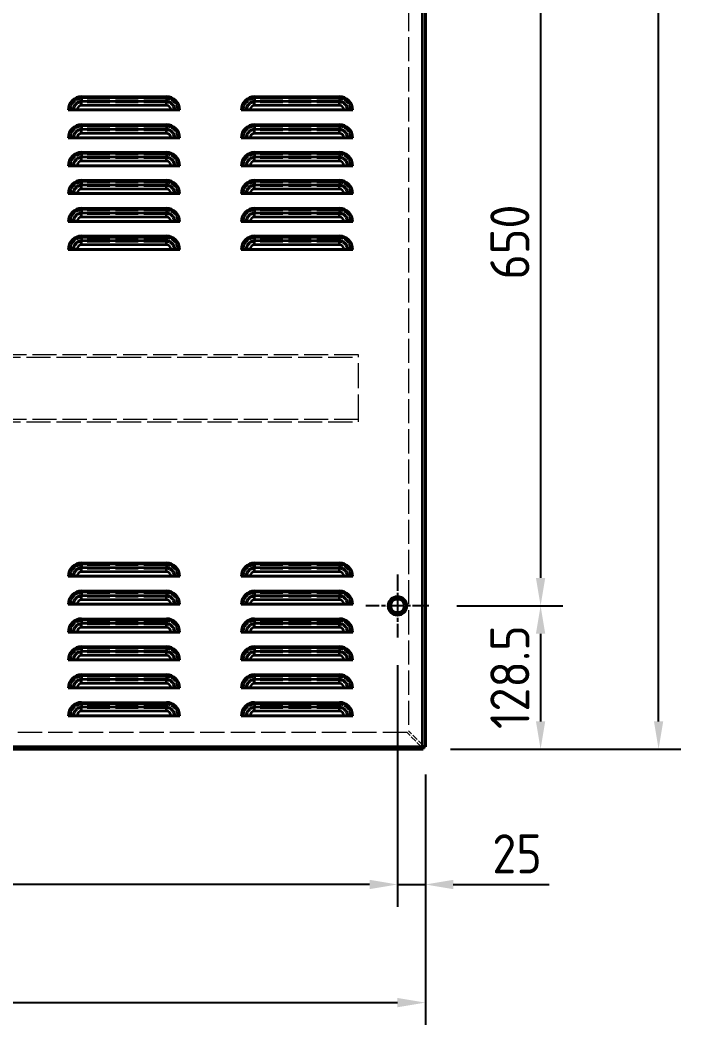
# Model space of a CAD drawing. Header units: millimetres. Extents: x 0 to 51860, y 0 to 5940.
# Drawn here: x 20589 to 21181, y 992 to 1892 of the extents above; entities that cross this region are included whole.
import ezdxf

# ---------------------------------------------------------------- set-up
doc = ezdxf.new("R2010")
doc.units = ezdxf.units.MM
doc.header["$LTSCALE"] = 10
doc.linetypes.add('CHAIN', pattern=[0.3543, 0.2362, -0.0295, 0.0591, -0.0295])
doc.linetypes.add('DASHED', pattern=[0.2067, 0.1654, -0.0413])
for name, color, linetype, lineweight in [('가려진 것(ISO)', 2, 'DASHED', 18), ('가려진 좁은 것(ISO)', 2, 'DASHED', 18), ('가시적인 것(ISO)', 3, 'Continuous', 40), ('가시적인 좁은 것(ISO)', 3, 'Continuous', 35), ('중심 표식(ISO)', 1, 'Continuous', 25), ('치수(ISO)', 2, 'Continuous', 25)]:
    doc.layers.add(name, color=color, linetype=linetype, lineweight=lineweight)
doc.styles.add('치수 텍스트_PSTEK_POSCO', font='isocp.shx')
doc.dimstyles.new('치수_PSTEK_POSCO', dxfattribs={"dimscale": 10, "dimtxt": 3.5, "dimasz": 2.5, "dimexe": 2, "dimexo": 2.5, "dimgap": 1, "dimtad": 1, "dimrnd": 1e-08, "dimdsep": 46, "dimtxsty": '치수 텍스트_PSTEK_POSCO', "dimcen": 0.09, "dimdle": 10, "dimclrd": 7, "dimclre": 7, "dimclrt": 2, "dimadec": 1, "dimazin": 2, "dimtfac": 1, "dimtmove": 0, "dimatfit": 3, "dimfxl": 0, "dimtolj": 1, "dimlwd": -1, "dimlwe": -1, "dimarcsym": 0})

# ---------------------------------------------------------------- blocks, each defined once
blk = doc.blocks.new('*D164')
at = {"layer": 'Defpoints', "color": 0}
for p in [(20949.64, 2785.83), (21161.12, 2785.83), (20949.64, 1238.83)]:
    blk.add_point(p, dxfattribs=at)
at = {"layer": '치수(ISO)', "color": 7}
for p, q in [((20974.64, 2785.83), (21181.12, 2785.83)), ((21161.12, 1263.83), (21161.12, 2760.83)), ((20974.64, 1238.83), (21181.12, 1238.83))]:
    blk.add_line(p, q, dxfattribs=at)
for points in [[(21156.95, 2760.83), (21165.29, 2760.83), (21161.12, 2785.83)], [(21156.95, 1263.83), (21165.29, 1263.83), (21161.12, 1238.83)]]:
    blk.add_solid(points, dxfattribs=at)
at = {"layer": '치수(ISO)', "color": 2, "insert": (21133.62, 1970.33), "char_height": 35, "attachment_point": 4, "rotation": 90, "style": '치수 텍스트_PSTEK_POSCO'}
blk.add_mtext('\\A1;1547', dxfattribs=at)
blk = doc.blocks.new('*D184')
at = {"layer": 'Defpoints', "color": 0}
for p in [(20955.39, 2017.33), (20955.39, 1367.33), (21055.39, 1367.33)]:
    blk.add_point(p, dxfattribs=at)
at = {"layer": '치수(ISO)', "color": 7}
for p, q in [((20980.39, 2017.33), (21075.39, 2017.33)), ((21055.39, 1992.33), (21055.39, 1392.33)), ((20980.39, 1367.33), (21075.39, 1367.33))]:
    blk.add_line(p, q, dxfattribs=at)
for points in [[(21051.22, 1992.33), (21059.55, 1992.33), (21055.39, 2017.33)], [(21051.22, 1392.33), (21059.55, 1392.33), (21055.39, 1367.33)]]:
    blk.add_solid(points, dxfattribs=at)
at = {"layer": '치수(ISO)', "color": 2, "insert": (21027.89, 1659.77), "char_height": 35, "attachment_point": 4, "rotation": 90, "style": '치수 텍스트_PSTEK_POSCO'}
blk.add_mtext('\\A1;650', dxfattribs=at)
blk = doc.blocks.new('*D185')
at = {"layer": 'Defpoints', "color": 0}
for p in [(20955.39, 1367.33), (20949.64, 1238.83), (21055.39, 1238.83)]:
    blk.add_point(p, dxfattribs=at)
at = {"layer": '치수(ISO)', "color": 7}
for p, q in [((20980.39, 1367.33), (21075.39, 1367.33)), ((21055.39, 1342.33), (21055.39, 1263.83)), ((20974.64, 1238.83), (21075.39, 1238.83))]:
    blk.add_line(p, q, dxfattribs=at)
for points in [[(21051.22, 1342.33), (21059.55, 1342.33), (21055.39, 1367.33)], [(21051.22, 1263.83), (21059.55, 1263.83), (21055.39, 1238.83)]]:
    blk.add_solid(points, dxfattribs=at)
at = {"layer": '치수(ISO)', "color": 2, "insert": (21027.88, 1256.85), "char_height": 35, "attachment_point": 4, "rotation": 90, "style": '치수 텍스트_PSTEK_POSCO'}
blk.add_mtext('\\A1;128.5', dxfattribs=at)
blk = doc.blocks.new('*D186')
at = {"layer": 'Defpoints', "color": 0}
for p in [(20127.14, 1339.08), (20927.14, 1339.08), (20127.14, 1117.62)]:
    blk.add_point(p, dxfattribs=at)
at = {"layer": '치수(ISO)', "color": 7}
for p, q in [((20127.14, 1314.08), (20127.14, 1097.62)), ((20927.14, 1314.08), (20927.14, 1097.62)), ((20902.14, 1117.62), (20152.14, 1117.62))]:
    blk.add_line(p, q, dxfattribs=at)
for points in [[(20152.14, 1121.79), (20152.14, 1113.45), (20127.14, 1117.62)], [(20902.14, 1121.79), (20902.14, 1113.45), (20927.14, 1117.62)]]:
    blk.add_solid(points, dxfattribs=at)
at = {"layer": '치수(ISO)', "color": 2, "insert": (20495.62, 1145.12), "char_height": 35, "attachment_point": 4, "style": '치수 텍스트_PSTEK_POSCO'}
blk.add_mtext('\\A1;800', dxfattribs=at)
blk = doc.blocks.new('*D187')
at = {"layer": 'Defpoints', "color": 0}
for p in [(20927.14, 1339.08), (20952.14, 1241.33), (20927.14, 1117.62)]:
    blk.add_point(p, dxfattribs=at)
at = {"layer": '치수(ISO)', "color": 7}
for p, q in [((20927.14, 1314.08), (20927.14, 1097.62)), ((20952.14, 1216.33), (20952.14, 1097.62)), ((20902.14, 1117.62), (20877.14, 1117.62)), ((20927.14, 1117.62), (20952.14, 1117.62)), ((20977.14, 1117.62), (21062.98, 1117.62))]:
    blk.add_line(p, q, dxfattribs=at)
for points in [[(20902.14, 1121.79), (20902.14, 1113.45), (20927.14, 1117.62)], [(20977.14, 1121.79), (20977.14, 1113.45), (20952.14, 1117.62)]]:
    blk.add_solid(points, dxfattribs=at)
at = {"layer": '치수(ISO)', "color": 2, "insert": (21012.14, 1145.12), "char_height": 35, "attachment_point": 4, "style": '치수 텍스트_PSTEK_POSCO'}
blk.add_mtext('\\A1;25', dxfattribs=at)
blk = doc.blocks.new('*D194')
at = {"layer": 'Defpoints', "color": 0}
for p in [(20102.14, 1241.33), (20952.14, 1241.33), (20952.14, 1011.76)]:
    blk.add_point(p, dxfattribs=at)
at = {"layer": '치수(ISO)', "color": 7}
for p, q in [((20102.14, 1216.33), (20102.14, 991.76)), ((20952.14, 1216.33), (20952.14, 991.76)), ((20127.14, 1011.76), (20927.14, 1011.76))]:
    blk.add_line(p, q, dxfattribs=at)
for points in [[(20127.14, 1015.92), (20127.14, 1007.59), (20102.14, 1011.76)], [(20927.14, 1015.92), (20927.14, 1007.59), (20952.14, 1011.76)]]:
    blk.add_solid(points, dxfattribs=at)
at = {"layer": '치수(ISO)', "color": 2, "insert": (20495.62, 1039.26), "char_height": 35, "attachment_point": 4, "style": '치수 텍스트_PSTEK_POSCO'}
blk.add_mtext('\\A1;850', dxfattribs=at)

msp = doc.modelspace()

# ---------------------------------------------------------------- linework, layer by layer
at = {"layer": '가려진 것(ISO)', "ltscale": 13.087873}
msp.add_line((20950.1371, 1241.3297), (20950.1371, 2783.3297), dxfattribs=at)
at = {"layer": '가려진 것(ISO)', "ltscale": 13.08117}
msp.add_line((20937.1371, 2769.4155), (20937.1371, 1255.2439), dxfattribs=at)
at = {"layer": '가려진 것(ISO)', "ltscale": 13.080328}
for p, q in [((20892.1371, 1592.3297), (20162.1371, 1592.3297)), ((20162.1371, 1590.3297), (20892.1371, 1590.3297)), ((20892.1371, 1534.3297), (20162.1371, 1534.3297)), ((20162.1371, 1532.3297), (20892.1371, 1532.3297))]:
    msp.add_line(p, q, dxfattribs=at)
at = {"layer": '가려진 것(ISO)', "ltscale": 0.380839}
for p, q in [((20892.1371, 1590.3297), (20892.1371, 1592.3297)), ((20892.1371, 1532.3297), (20892.1371, 1534.3297))]:
    msp.add_line(p, q, dxfattribs=at)
at = {"layer": '가려진 것(ISO)', "ltscale": 13.546203}
msp.add_line((20892.1371, 1534.3297), (20892.1371, 1590.3297), dxfattribs=at)
at = {"layer": '가려진 것(ISO)', "ltscale": 13.178061}
msp.add_line((20935.7229, 1253.8297), (20118.5513, 1253.8297), dxfattribs=at)
at = {"layer": '가려진 것(ISO)', "ltscale": 3.474706}
for p, q in [((20948.6229, 1240.9297), (20935.7229, 1253.8297)), ((20950.0371, 1242.3439), (20937.1371, 1255.2439))]:
    msp.add_line(p, q, dxfattribs=at)
at = {"layer": '가려진 것(ISO)', "ltscale": 13.187259}
msp.add_line((20104.6371, 1240.8297), (20949.6371, 1240.8297), dxfattribs=at)
at = {"layer": '가려진 것(ISO)', "ltscale": 0.684692}
for points in [[(20950.0664, 1238.8297), (20949.7101, 1238.8297), (20949.3538, 1239.3497), (20948.9975, 1240.0972), (20948.8726, 1240.3592), (20948.7477, 1240.6444), (20948.6229, 1240.9297)], [(20950.0371, 1242.3439), (20950.8513, 1241.9876), (20951.6423, 1241.6313), (20951.965, 1241.275), (20952.0782, 1241.1502), (20952.1371, 1241.0253), (20952.1371, 1240.9004)]]:
    msp.add_open_spline(points, degree=3, knots=[0, 0, 0, 0, 1.16317827, 1.16317827, 1.16317827, 1.57079633, 1.57079633, 1.57079633, 1.57079633], dxfattribs=at)
at = {"layer": '가려진 것(ISO)', "ltscale": 0.194202}
for points in [[(20949.6371, 1240.8412), (20949.299, 1240.8585), (20948.961, 1240.8929), (20948.6229, 1240.9297)], [(20950.1256, 1241.3297), (20950.1083, 1241.6678), (20950.0739, 1242.0059), (20950.0371, 1242.3439)]]:
    msp.add_open_spline(points, degree=3, dxfattribs=at)
at = {"layer": '가려진 좁은 것(ISO)', "ltscale": 13.070656}
msp.add_line((20950.0371, 1242.3439), (20950.0371, 2782.3155), dxfattribs=at)
at = {"layer": '가려진 좁은 것(ISO)', "ltscale": 12.256087}
for p, q in [((20720.1371, 1821.4297), (20644.1371, 1821.4297)), ((20875.1371, 1821.4297), (20799.1371, 1821.4297)), ((20720.1371, 1818.2297), (20644.1371, 1818.2297)), ((20875.1371, 1818.2297), (20799.1371, 1818.2297)), ((20720.1371, 1796.4297), (20644.1371, 1796.4297)), ((20720.1371, 1793.2297), (20644.1371, 1793.2297)), ((20875.1371, 1796.4297), (20799.1371, 1796.4297)), ((20875.1371, 1793.2297), (20799.1371, 1793.2297)), ((20720.1371, 1771.4297), (20644.1371, 1771.4297)), ((20720.1371, 1768.2297), (20644.1371, 1768.2297)), ((20875.1371, 1771.4297), (20799.1371, 1771.4297)), ((20875.1371, 1768.2297), (20799.1371, 1768.2297)), ((20720.1371, 1746.4297), (20644.1371, 1746.4297)), ((20720.1371, 1743.2297), (20644.1371, 1743.2297)), ((20875.1371, 1746.4297), (20799.1371, 1746.4297)), ((20875.1371, 1743.2297), (20799.1371, 1743.2297)), ((20720.1371, 1721.4297), (20644.1371, 1721.4297)), ((20875.1371, 1721.4297), (20799.1371, 1721.4297)), ((20720.1371, 1718.2297), (20644.1371, 1718.2297)), ((20875.1371, 1718.2297), (20799.1371, 1718.2297)), ((20720.1371, 1696.4297), (20644.1371, 1696.4297)), ((20720.1371, 1693.2297), (20644.1371, 1693.2297)), ((20875.1371, 1696.4297), (20799.1371, 1696.4297)), ((20875.1371, 1693.2297), (20799.1371, 1693.2297)), ((20720.1371, 1403.4297), (20644.1371, 1403.4297)), ((20720.1371, 1400.2297), (20644.1371, 1400.2297)), ((20875.1371, 1403.4297), (20799.1371, 1403.4297)), ((20875.1371, 1400.2297), (20799.1371, 1400.2297)), ((20720.1371, 1378.4297), (20644.1371, 1378.4297)), ((20875.1371, 1378.4297), (20799.1371, 1378.4297)), ((20720.1371, 1375.2297), (20644.1371, 1375.2297)), ((20875.1371, 1375.2297), (20799.1371, 1375.2297)), ((20720.1371, 1353.4297), (20644.1371, 1353.4297)), ((20875.1371, 1353.4297), (20799.1371, 1353.4297)), ((20720.1371, 1350.2297), (20644.1371, 1350.2297)), ((20875.1371, 1350.2297), (20799.1371, 1350.2297)), ((20720.1371, 1328.4297), (20644.1371, 1328.4297)), ((20720.1371, 1325.2297), (20644.1371, 1325.2297)), ((20875.1371, 1328.4297), (20799.1371, 1328.4297)), ((20875.1371, 1325.2297), (20799.1371, 1325.2297)), ((20720.1371, 1303.4297), (20644.1371, 1303.4297)), ((20720.1371, 1300.2297), (20644.1371, 1300.2297)), ((20875.1371, 1303.4297), (20799.1371, 1303.4297)), ((20875.1371, 1300.2297), (20799.1371, 1300.2297)), ((20720.1371, 1278.4297), (20644.1371, 1278.4297)), ((20720.1371, 1275.2297), (20644.1371, 1275.2297)), ((20875.1371, 1278.4297), (20799.1371, 1278.4297)), ((20875.1371, 1275.2297), (20799.1371, 1275.2297))]:
    msp.add_line(p, q, dxfattribs=at)
at = {"layer": '가려진 좁은 것(ISO)', "ltscale": 13.155603}
msp.add_line((20105.6513, 1240.9297), (20948.6229, 1240.9297), dxfattribs=at)
at = {"layer": '가려진 좁은 것(ISO)', "ltscale": 2.872115}
for centre, start, end in [((20644.1371, 1811.8297), 90, 180), ((20720.1371, 1811.8297), 0, 90), ((20799.1371, 1811.8297), 90, 180), ((20875.1371, 1811.8297), 0, 90), ((20644.1371, 1786.8297), 90, 180), ((20720.1371, 1786.8297), 0, 90), ((20799.1371, 1786.8297), 90, 180), ((20875.1371, 1786.8297), 0, 90), ((20644.1371, 1761.8297), 90, 180), ((20720.1371, 1761.8297), 0, 90), ((20799.1371, 1761.8297), 90, 180), ((20875.1371, 1761.8297), 0, 90), ((20644.1371, 1736.8297), 90, 180), ((20720.1371, 1736.8297), 0, 90), ((20799.1371, 1736.8297), 90, 180), ((20875.1371, 1736.8297), 0, 90), ((20644.1371, 1711.8297), 90, 180), ((20720.1371, 1711.8297), 0, 90), ((20799.1371, 1711.8297), 90, 180), ((20875.1371, 1711.8297), 0, 90), ((20644.1371, 1686.8297), 90, 180), ((20720.1371, 1686.8297), 0, 90), ((20799.1371, 1686.8297), 90, 180), ((20875.1371, 1686.8297), 0, 90), ((20644.1371, 1393.8297), 90, 180), ((20720.1371, 1393.8297), 0, 90), ((20799.1371, 1393.8297), 90, 180), ((20875.1371, 1393.8297), 0, 90), ((20644.1371, 1368.8297), 90, 180), ((20720.1371, 1368.8297), 0, 90), ((20799.1371, 1368.8297), 90, 180), ((20875.1371, 1368.8297), 0, 90), ((20644.1371, 1343.8297), 90, 180), ((20720.1371, 1343.8297), 0, 90), ((20799.1371, 1343.8297), 90, 180), ((20875.1371, 1343.8297), 0, 90), ((20644.1371, 1318.8297), 90, 180), ((20720.1371, 1318.8297), 0, 90), ((20799.1371, 1318.8297), 90, 180), ((20875.1371, 1318.8297), 0, 90), ((20644.1371, 1293.8297), 90, 180), ((20720.1371, 1293.8297), 0, 90), ((20799.1371, 1293.8297), 90, 180), ((20875.1371, 1293.8297), 0, 90), ((20644.1371, 1268.8297), 90, 180), ((20720.1371, 1268.8297), 0, 90), ((20799.1371, 1268.8297), 90, 180), ((20875.1371, 1268.8297), 0, 90)]:
    msp.add_arc(centre, 9.6, start, end, dxfattribs=at)
at = {"layer": '가려진 좁은 것(ISO)', "ltscale": 1.91471}
for centre, start, end in [((20644.1371, 1811.8297), 90, 180), ((20720.1371, 1811.8297), 0, 90), ((20799.1371, 1811.8297), 90, 180), ((20875.1371, 1811.8297), 0, 90), ((20644.1371, 1786.8297), 90, 180), ((20720.1371, 1786.8297), 0, 90), ((20799.1371, 1786.8297), 90, 180), ((20875.1371, 1786.8297), 0, 90), ((20644.1371, 1761.8297), 90, 180), ((20720.1371, 1761.8297), 0, 90), ((20799.1371, 1761.8297), 90, 180), ((20875.1371, 1761.8297), 0, 90), ((20644.1371, 1736.8297), 90, 180), ((20720.1371, 1736.8297), 0, 90), ((20799.1371, 1736.8297), 90, 180), ((20875.1371, 1736.8297), 0, 90), ((20644.1371, 1711.8297), 90, 180), ((20720.1371, 1711.8297), 0, 90), ((20799.1371, 1711.8297), 90, 180), ((20875.1371, 1711.8297), 0, 90), ((20644.1371, 1686.8297), 90, 180), ((20720.1371, 1686.8297), 0, 90), ((20799.1371, 1686.8297), 90, 180), ((20875.1371, 1686.8297), 0, 90), ((20644.1371, 1393.8297), 90, 180), ((20720.1371, 1393.8297), 0, 90), ((20799.1371, 1393.8297), 90, 180), ((20875.1371, 1393.8297), 0, 90), ((20644.1371, 1368.8297), 90, 180), ((20720.1371, 1368.8297), 0, 90), ((20799.1371, 1368.8297), 90, 180), ((20875.1371, 1368.8297), 0, 90), ((20644.1371, 1343.8297), 90, 180), ((20720.1371, 1343.8297), 0, 90), ((20799.1371, 1343.8297), 90, 180), ((20875.1371, 1343.8297), 0, 90), ((20644.1371, 1318.8297), 90, 180), ((20720.1371, 1318.8297), 0, 90), ((20799.1371, 1318.8297), 90, 180), ((20875.1371, 1318.8297), 0, 90), ((20644.1371, 1293.8297), 90, 180), ((20720.1371, 1293.8297), 0, 90), ((20799.1371, 1293.8297), 90, 180), ((20875.1371, 1293.8297), 0, 90), ((20644.1371, 1268.8297), 90, 180), ((20720.1371, 1268.8297), 0, 90), ((20799.1371, 1268.8297), 90, 180), ((20875.1371, 1268.8297), 0, 90)]:
    msp.add_arc(centre, 6.4, start, end, dxfattribs=at)
at = {"layer": '가시적인 것(ISO)'}
for p, q in [((20952.1371, 2783.3297), (20952.1371, 1241.3297)), ((20632.1371, 1811.8297), (20633.3371, 1811.8297)), ((20633.3371, 1811.8297), (20636.5371, 1811.8297)), ((20640.1371, 1811.8297), (20636.5371, 1811.8297)), ((20724.1371, 1811.8297), (20640.1371, 1811.8297)), ((20727.7371, 1811.8297), (20724.1371, 1811.8297)), ((20727.7371, 1811.8297), (20730.9371, 1811.8297)), ((20730.9371, 1811.8297), (20732.1371, 1811.8297)), ((20787.1371, 1811.8297), (20788.3371, 1811.8297)), ((20788.3371, 1811.8297), (20791.5371, 1811.8297)), ((20795.1371, 1811.8297), (20791.5371, 1811.8297)), ((20879.1371, 1811.8297), (20795.1371, 1811.8297)), ((20882.7371, 1811.8297), (20879.1371, 1811.8297)), ((20882.7371, 1811.8297), (20885.9371, 1811.8297)), ((20885.9371, 1811.8297), (20887.1371, 1811.8297)), ((20632.1371, 1786.8297), (20633.3371, 1786.8297)), ((20633.3371, 1786.8297), (20636.5371, 1786.8297)), ((20640.1371, 1786.8297), (20636.5371, 1786.8297)), ((20724.1371, 1786.8297), (20640.1371, 1786.8297)), ((20727.7371, 1786.8297), (20724.1371, 1786.8297)), ((20727.7371, 1786.8297), (20730.9371, 1786.8297)), ((20730.9371, 1786.8297), (20732.1371, 1786.8297)), ((20787.1371, 1786.8297), (20788.3371, 1786.8297)), ((20788.3371, 1786.8297), (20791.5371, 1786.8297)), ((20795.1371, 1786.8297), (20791.5371, 1786.8297)), ((20879.1371, 1786.8297), (20795.1371, 1786.8297)), ((20882.7371, 1786.8297), (20879.1371, 1786.8297)), ((20882.7371, 1786.8297), (20885.9371, 1786.8297)), ((20885.9371, 1786.8297), (20887.1371, 1786.8297)), ((20632.1371, 1761.8297), (20633.3371, 1761.8297)), ((20633.3371, 1761.8297), (20636.5371, 1761.8297)), ((20640.1371, 1761.8297), (20636.5371, 1761.8297)), ((20724.1371, 1761.8297), (20640.1371, 1761.8297)), ((20727.7371, 1761.8297), (20724.1371, 1761.8297)), ((20727.7371, 1761.8297), (20730.9371, 1761.8297)), ((20730.9371, 1761.8297), (20732.1371, 1761.8297)), ((20787.1371, 1761.8297), (20788.3371, 1761.8297)), ((20788.3371, 1761.8297), (20791.5371, 1761.8297)), ((20795.1371, 1761.8297), (20791.5371, 1761.8297)), ((20879.1371, 1761.8297), (20795.1371, 1761.8297)), ((20882.7371, 1761.8297), (20879.1371, 1761.8297)), ((20882.7371, 1761.8297), (20885.9371, 1761.8297)), ((20885.9371, 1761.8297), (20887.1371, 1761.8297)), ((20632.1371, 1736.8297), (20633.3371, 1736.8297)), ((20633.3371, 1736.8297), (20636.5371, 1736.8297)), ((20640.1371, 1736.8297), (20636.5371, 1736.8297)), ((20724.1371, 1736.8297), (20640.1371, 1736.8297)), ((20727.7371, 1736.8297), (20724.1371, 1736.8297)), ((20727.7371, 1736.8297), (20730.9371, 1736.8297)), ((20730.9371, 1736.8297), (20732.1371, 1736.8297)), ((20787.1371, 1736.8297), (20788.3371, 1736.8297)), ((20788.3371, 1736.8297), (20791.5371, 1736.8297)), ((20795.1371, 1736.8297), (20791.5371, 1736.8297)), ((20879.1371, 1736.8297), (20795.1371, 1736.8297)), ((20882.7371, 1736.8297), (20879.1371, 1736.8297)), ((20882.7371, 1736.8297), (20885.9371, 1736.8297)), ((20885.9371, 1736.8297), (20887.1371, 1736.8297)), ((20632.1371, 1711.8297), (20633.3371, 1711.8297)), ((20633.3371, 1711.8297), (20636.5371, 1711.8297)), ((20640.1371, 1711.8297), (20636.5371, 1711.8297)), ((20724.1371, 1711.8297), (20640.1371, 1711.8297)), ((20727.7371, 1711.8297), (20724.1371, 1711.8297)), ((20727.7371, 1711.8297), (20730.9371, 1711.8297)), ((20730.9371, 1711.8297), (20732.1371, 1711.8297)), ((20787.1371, 1711.8297), (20788.3371, 1711.8297)), ((20788.3371, 1711.8297), (20791.5371, 1711.8297)), ((20795.1371, 1711.8297), (20791.5371, 1711.8297)), ((20879.1371, 1711.8297), (20795.1371, 1711.8297)), ((20882.7371, 1711.8297), (20879.1371, 1711.8297)), ((20882.7371, 1711.8297), (20885.9371, 1711.8297)), ((20885.9371, 1711.8297), (20887.1371, 1711.8297)), ((20632.1371, 1686.8297), (20633.3371, 1686.8297)), ((20633.3371, 1686.8297), (20636.5371, 1686.8297)), ((20640.1371, 1686.8297), (20636.5371, 1686.8297)), ((20724.1371, 1686.8297), (20640.1371, 1686.8297)), ((20727.7371, 1686.8297), (20724.1371, 1686.8297)), ((20727.7371, 1686.8297), (20730.9371, 1686.8297)), ((20730.9371, 1686.8297), (20732.1371, 1686.8297)), ((20787.1371, 1686.8297), (20788.3371, 1686.8297)), ((20788.3371, 1686.8297), (20791.5371, 1686.8297)), ((20795.1371, 1686.8297), (20791.5371, 1686.8297)), ((20879.1371, 1686.8297), (20795.1371, 1686.8297)), ((20882.7371, 1686.8297), (20879.1371, 1686.8297)), ((20882.7371, 1686.8297), (20885.9371, 1686.8297)), ((20885.9371, 1686.8297), (20887.1371, 1686.8297)), ((20632.1371, 1393.8297), (20633.3371, 1393.8297)), ((20633.3371, 1393.8297), (20636.5371, 1393.8297)), ((20640.1371, 1393.8297), (20636.5371, 1393.8297)), ((20724.1371, 1393.8297), (20640.1371, 1393.8297)), ((20727.7371, 1393.8297), (20724.1371, 1393.8297)), ((20727.7371, 1393.8297), (20730.9371, 1393.8297)), ((20730.9371, 1393.8297), (20732.1371, 1393.8297)), ((20787.1371, 1393.8297), (20788.3371, 1393.8297)), ((20788.3371, 1393.8297), (20791.5371, 1393.8297)), ((20795.1371, 1393.8297), (20791.5371, 1393.8297)), ((20879.1371, 1393.8297), (20795.1371, 1393.8297)), ((20882.7371, 1393.8297), (20879.1371, 1393.8297)), ((20882.7371, 1393.8297), (20885.9371, 1393.8297)), ((20885.9371, 1393.8297), (20887.1371, 1393.8297)), ((20632.1371, 1368.8297), (20633.3371, 1368.8297)), ((20633.3371, 1368.8297), (20636.5371, 1368.8297)), ((20640.1371, 1368.8297), (20636.5371, 1368.8297)), ((20724.1371, 1368.8297), (20640.1371, 1368.8297)), ((20727.7371, 1368.8297), (20724.1371, 1368.8297)), ((20727.7371, 1368.8297), (20730.9371, 1368.8297)), ((20730.9371, 1368.8297), (20732.1371, 1368.8297)), ((20787.1371, 1368.8297), (20788.3371, 1368.8297)), ((20788.3371, 1368.8297), (20791.5371, 1368.8297)), ((20795.1371, 1368.8297), (20791.5371, 1368.8297)), ((20879.1371, 1368.8297), (20795.1371, 1368.8297)), ((20882.7371, 1368.8297), (20879.1371, 1368.8297)), ((20882.7371, 1368.8297), (20885.9371, 1368.8297)), ((20885.9371, 1368.8297), (20887.1371, 1368.8297)), ((20632.1371, 1343.8297), (20633.3371, 1343.8297)), ((20633.3371, 1343.8297), (20636.5371, 1343.8297)), ((20640.1371, 1343.8297), (20636.5371, 1343.8297)), ((20724.1371, 1343.8297), (20640.1371, 1343.8297)), ((20727.7371, 1343.8297), (20724.1371, 1343.8297)), ((20727.7371, 1343.8297), (20730.9371, 1343.8297)), ((20730.9371, 1343.8297), (20732.1371, 1343.8297)), ((20787.1371, 1343.8297), (20788.3371, 1343.8297)), ((20788.3371, 1343.8297), (20791.5371, 1343.8297)), ((20795.1371, 1343.8297), (20791.5371, 1343.8297)), ((20879.1371, 1343.8297), (20795.1371, 1343.8297)), ((20882.7371, 1343.8297), (20879.1371, 1343.8297)), ((20882.7371, 1343.8297), (20885.9371, 1343.8297)), ((20885.9371, 1343.8297), (20887.1371, 1343.8297)), ((20632.1371, 1318.8297), (20633.3371, 1318.8297)), ((20633.3371, 1318.8297), (20636.5371, 1318.8297)), ((20640.1371, 1318.8297), (20636.5371, 1318.8297)), ((20724.1371, 1318.8297), (20640.1371, 1318.8297)), ((20727.7371, 1318.8297), (20724.1371, 1318.8297)), ((20727.7371, 1318.8297), (20730.9371, 1318.8297)), ((20730.9371, 1318.8297), (20732.1371, 1318.8297)), ((20787.1371, 1318.8297), (20788.3371, 1318.8297)), ((20788.3371, 1318.8297), (20791.5371, 1318.8297)), ((20795.1371, 1318.8297), (20791.5371, 1318.8297)), ((20879.1371, 1318.8297), (20795.1371, 1318.8297)), ((20882.7371, 1318.8297), (20879.1371, 1318.8297)), ((20882.7371, 1318.8297), (20885.9371, 1318.8297)), ((20885.9371, 1318.8297), (20887.1371, 1318.8297)), ((20632.1371, 1293.8297), (20633.3371, 1293.8297)), ((20633.3371, 1293.8297), (20636.5371, 1293.8297)), ((20640.1371, 1293.8297), (20636.5371, 1293.8297)), ((20724.1371, 1293.8297), (20640.1371, 1293.8297)), ((20727.7371, 1293.8297), (20724.1371, 1293.8297)), ((20727.7371, 1293.8297), (20730.9371, 1293.8297)), ((20730.9371, 1293.8297), (20732.1371, 1293.8297)), ((20787.1371, 1293.8297), (20788.3371, 1293.8297)), ((20788.3371, 1293.8297), (20791.5371, 1293.8297)), ((20795.1371, 1293.8297), (20791.5371, 1293.8297)), ((20879.1371, 1293.8297), (20795.1371, 1293.8297)), ((20882.7371, 1293.8297), (20879.1371, 1293.8297)), ((20882.7371, 1293.8297), (20885.9371, 1293.8297)), ((20885.9371, 1293.8297), (20887.1371, 1293.8297)), ((20632.1371, 1268.8297), (20633.3371, 1268.8297)), ((20633.3371, 1268.8297), (20636.5371, 1268.8297)), ((20640.1371, 1268.8297), (20636.5371, 1268.8297)), ((20724.1371, 1268.8297), (20640.1371, 1268.8297)), ((20727.7371, 1268.8297), (20724.1371, 1268.8297)), ((20727.7371, 1268.8297), (20730.9371, 1268.8297)), ((20730.9371, 1268.8297), (20732.1371, 1268.8297)), ((20787.1371, 1268.8297), (20788.3371, 1268.8297)), ((20788.3371, 1268.8297), (20791.5371, 1268.8297)), ((20795.1371, 1268.8297), (20791.5371, 1268.8297)), ((20879.1371, 1268.8297), (20795.1371, 1268.8297)), ((20882.7371, 1268.8297), (20879.1371, 1268.8297)), ((20882.7371, 1268.8297), (20885.9371, 1268.8297)), ((20885.9371, 1268.8297), (20887.1371, 1268.8297)), ((20949.6371, 1238.8297), (20104.6371, 1238.8297)), ((20949.6371, 1241.3297), (20952.1371, 1241.3297)), ((20949.6371, 1238.8297), (20949.6371, 1241.3297)), ((20949.6371, 1240.8297), (20950.0664, 1240.8297)), ((20949.6371, 1238.8297), (20950.0664, 1238.8297)), ((20950.0664, 1240.8297), (20950.0664, 1238.8297)), ((20950.1371, 1241.3297), (20950.1371, 1240.9004)), ((20950.1371, 1240.9004), (20952.1371, 1240.9004)), ((20952.1371, 1240.9004), (20952.1371, 1241.3297))]:
    msp.add_line(p, q, dxfattribs=at)
for radius in [8.25, 6.25]:
    msp.add_circle((20927.1371, 1367.3297), radius, dxfattribs=at)
for points in [[(20950.0664, 1240.8297), (20949.9233, 1240.8297), (20949.7802, 1240.8339), (20949.6371, 1240.8412)], [(20950.1371, 1240.9004), (20950.1371, 1241.0435), (20950.1329, 1241.1866), (20950.1256, 1241.3297)]]:
    msp.add_open_spline(points, degree=3, dxfattribs=at)
at = {"layer": '가시적인 좁은 것(ISO)'}
for p, q in [((20949.6371, 1241.3297), (20949.6371, 2783.3297)), ((20644.1371, 1823.8297), (20644.1371, 1822.6297)), ((20644.1371, 1823.8297), (20720.1371, 1823.8297)), ((20644.1371, 1822.6297), (20644.1371, 1819.4297)), ((20720.1371, 1822.6297), (20644.1371, 1822.6297)), ((20644.1371, 1815.8297), (20644.1371, 1819.4297)), ((20720.1371, 1819.4297), (20644.1371, 1819.4297)), ((20720.1371, 1823.8297), (20720.1371, 1822.6297)), ((20720.1371, 1822.6297), (20720.1371, 1819.4297)), ((20720.1371, 1815.8297), (20720.1371, 1819.4297)), ((20799.1371, 1823.8297), (20799.1371, 1822.6297)), ((20799.1371, 1823.8297), (20875.1371, 1823.8297)), ((20799.1371, 1822.6297), (20799.1371, 1819.4297)), ((20875.1371, 1822.6297), (20799.1371, 1822.6297)), ((20799.1371, 1815.8297), (20799.1371, 1819.4297)), ((20875.1371, 1819.4297), (20799.1371, 1819.4297)), ((20875.1371, 1823.8297), (20875.1371, 1822.6297)), ((20875.1371, 1822.6297), (20875.1371, 1819.4297)), ((20875.1371, 1815.8297), (20875.1371, 1819.4297)), ((20720.1371, 1815.8297), (20644.1371, 1815.8297)), ((20875.1371, 1815.8297), (20799.1371, 1815.8297)), ((20644.1371, 1798.8297), (20644.1371, 1797.6297)), ((20644.1371, 1798.8297), (20720.1371, 1798.8297)), ((20644.1371, 1797.6297), (20644.1371, 1794.4297)), ((20720.1371, 1797.6297), (20644.1371, 1797.6297)), ((20644.1371, 1790.8297), (20644.1371, 1794.4297)), ((20720.1371, 1794.4297), (20644.1371, 1794.4297)), ((20720.1371, 1798.8297), (20720.1371, 1797.6297)), ((20720.1371, 1797.6297), (20720.1371, 1794.4297)), ((20720.1371, 1790.8297), (20720.1371, 1794.4297)), ((20799.1371, 1798.8297), (20799.1371, 1797.6297)), ((20799.1371, 1798.8297), (20875.1371, 1798.8297)), ((20799.1371, 1797.6297), (20799.1371, 1794.4297)), ((20875.1371, 1797.6297), (20799.1371, 1797.6297)), ((20799.1371, 1790.8297), (20799.1371, 1794.4297)), ((20875.1371, 1794.4297), (20799.1371, 1794.4297)), ((20875.1371, 1798.8297), (20875.1371, 1797.6297)), ((20875.1371, 1797.6297), (20875.1371, 1794.4297)), ((20875.1371, 1790.8297), (20875.1371, 1794.4297)), ((20720.1371, 1790.8297), (20644.1371, 1790.8297)), ((20875.1371, 1790.8297), (20799.1371, 1790.8297)), ((20644.1371, 1773.8297), (20644.1371, 1772.6297)), ((20644.1371, 1773.8297), (20720.1371, 1773.8297)), ((20644.1371, 1772.6297), (20644.1371, 1769.4297)), ((20720.1371, 1772.6297), (20644.1371, 1772.6297)), ((20644.1371, 1765.8297), (20644.1371, 1769.4297)), ((20720.1371, 1769.4297), (20644.1371, 1769.4297)), ((20720.1371, 1765.8297), (20644.1371, 1765.8297)), ((20720.1371, 1773.8297), (20720.1371, 1772.6297)), ((20720.1371, 1772.6297), (20720.1371, 1769.4297)), ((20720.1371, 1765.8297), (20720.1371, 1769.4297)), ((20799.1371, 1773.8297), (20799.1371, 1772.6297)), ((20799.1371, 1773.8297), (20875.1371, 1773.8297)), ((20799.1371, 1772.6297), (20799.1371, 1769.4297)), ((20875.1371, 1772.6297), (20799.1371, 1772.6297)), ((20799.1371, 1765.8297), (20799.1371, 1769.4297)), ((20875.1371, 1769.4297), (20799.1371, 1769.4297)), ((20875.1371, 1765.8297), (20799.1371, 1765.8297)), ((20875.1371, 1773.8297), (20875.1371, 1772.6297)), ((20875.1371, 1772.6297), (20875.1371, 1769.4297)), ((20875.1371, 1765.8297), (20875.1371, 1769.4297)), ((20644.1371, 1748.8297), (20644.1371, 1747.6297)), ((20644.1371, 1748.8297), (20720.1371, 1748.8297)), ((20644.1371, 1747.6297), (20644.1371, 1744.4297)), ((20720.1371, 1747.6297), (20644.1371, 1747.6297)), ((20720.1371, 1748.8297), (20720.1371, 1747.6297)), ((20720.1371, 1747.6297), (20720.1371, 1744.4297)), ((20799.1371, 1748.8297), (20799.1371, 1747.6297)), ((20799.1371, 1748.8297), (20875.1371, 1748.8297)), ((20799.1371, 1747.6297), (20799.1371, 1744.4297)), ((20875.1371, 1747.6297), (20799.1371, 1747.6297)), ((20875.1371, 1748.8297), (20875.1371, 1747.6297)), ((20875.1371, 1747.6297), (20875.1371, 1744.4297)), ((20644.1371, 1740.8297), (20644.1371, 1744.4297)), ((20720.1371, 1744.4297), (20644.1371, 1744.4297)), ((20720.1371, 1740.8297), (20644.1371, 1740.8297)), ((20720.1371, 1740.8297), (20720.1371, 1744.4297)), ((20799.1371, 1740.8297), (20799.1371, 1744.4297)), ((20875.1371, 1744.4297), (20799.1371, 1744.4297)), ((20875.1371, 1740.8297), (20799.1371, 1740.8297)), ((20875.1371, 1740.8297), (20875.1371, 1744.4297)), ((20644.1371, 1723.8297), (20644.1371, 1722.6297)), ((20644.1371, 1723.8297), (20720.1371, 1723.8297)), ((20644.1371, 1722.6297), (20644.1371, 1719.4297)), ((20720.1371, 1722.6297), (20644.1371, 1722.6297)), ((20720.1371, 1723.8297), (20720.1371, 1722.6297)), ((20720.1371, 1722.6297), (20720.1371, 1719.4297)), ((20799.1371, 1723.8297), (20799.1371, 1722.6297)), ((20799.1371, 1723.8297), (20875.1371, 1723.8297)), ((20799.1371, 1722.6297), (20799.1371, 1719.4297)), ((20875.1371, 1722.6297), (20799.1371, 1722.6297)), ((20875.1371, 1723.8297), (20875.1371, 1722.6297)), ((20875.1371, 1722.6297), (20875.1371, 1719.4297)), ((20644.1371, 1715.8297), (20644.1371, 1719.4297)), ((20720.1371, 1719.4297), (20644.1371, 1719.4297)), ((20720.1371, 1715.8297), (20644.1371, 1715.8297)), ((20720.1371, 1715.8297), (20720.1371, 1719.4297)), ((20799.1371, 1715.8297), (20799.1371, 1719.4297)), ((20875.1371, 1719.4297), (20799.1371, 1719.4297)), ((20875.1371, 1715.8297), (20799.1371, 1715.8297)), ((20875.1371, 1715.8297), (20875.1371, 1719.4297)), ((20644.1371, 1698.8297), (20644.1371, 1697.6297)), ((20644.1371, 1698.8297), (20720.1371, 1698.8297)), ((20644.1371, 1697.6297), (20644.1371, 1694.4297)), ((20720.1371, 1697.6297), (20644.1371, 1697.6297)), ((20644.1371, 1690.8297), (20644.1371, 1694.4297)), ((20720.1371, 1694.4297), (20644.1371, 1694.4297)), ((20720.1371, 1698.8297), (20720.1371, 1697.6297)), ((20720.1371, 1697.6297), (20720.1371, 1694.4297)), ((20720.1371, 1690.8297), (20720.1371, 1694.4297)), ((20799.1371, 1698.8297), (20799.1371, 1697.6297)), ((20799.1371, 1698.8297), (20875.1371, 1698.8297)), ((20799.1371, 1697.6297), (20799.1371, 1694.4297)), ((20875.1371, 1697.6297), (20799.1371, 1697.6297)), ((20799.1371, 1690.8297), (20799.1371, 1694.4297)), ((20875.1371, 1694.4297), (20799.1371, 1694.4297)), ((20875.1371, 1698.8297), (20875.1371, 1697.6297)), ((20875.1371, 1697.6297), (20875.1371, 1694.4297)), ((20875.1371, 1690.8297), (20875.1371, 1694.4297)), ((20720.1371, 1690.8297), (20644.1371, 1690.8297)), ((20875.1371, 1690.8297), (20799.1371, 1690.8297)), ((20644.1371, 1405.8297), (20644.1371, 1404.6297)), ((20644.1371, 1405.8297), (20720.1371, 1405.8297)), ((20720.1371, 1405.8297), (20720.1371, 1404.6297)), ((20799.1371, 1405.8297), (20799.1371, 1404.6297)), ((20799.1371, 1405.8297), (20875.1371, 1405.8297)), ((20875.1371, 1405.8297), (20875.1371, 1404.6297)), ((20644.1371, 1404.6297), (20644.1371, 1401.4297)), ((20720.1371, 1404.6297), (20644.1371, 1404.6297)), ((20644.1371, 1397.8297), (20644.1371, 1401.4297)), ((20720.1371, 1401.4297), (20644.1371, 1401.4297)), ((20720.1371, 1397.8297), (20644.1371, 1397.8297)), ((20720.1371, 1404.6297), (20720.1371, 1401.4297)), ((20720.1371, 1397.8297), (20720.1371, 1401.4297)), ((20799.1371, 1404.6297), (20799.1371, 1401.4297)), ((20875.1371, 1404.6297), (20799.1371, 1404.6297)), ((20799.1371, 1397.8297), (20799.1371, 1401.4297)), ((20875.1371, 1401.4297), (20799.1371, 1401.4297)), ((20875.1371, 1397.8297), (20799.1371, 1397.8297)), ((20875.1371, 1404.6297), (20875.1371, 1401.4297)), ((20875.1371, 1397.8297), (20875.1371, 1401.4297)), ((20644.1371, 1380.8297), (20644.1371, 1379.6297)), ((20644.1371, 1380.8297), (20720.1371, 1380.8297)), ((20644.1371, 1379.6297), (20644.1371, 1376.4297)), ((20720.1371, 1379.6297), (20644.1371, 1379.6297)), ((20720.1371, 1380.8297), (20720.1371, 1379.6297)), ((20720.1371, 1379.6297), (20720.1371, 1376.4297)), ((20799.1371, 1380.8297), (20799.1371, 1379.6297)), ((20799.1371, 1380.8297), (20875.1371, 1380.8297)), ((20799.1371, 1379.6297), (20799.1371, 1376.4297)), ((20875.1371, 1379.6297), (20799.1371, 1379.6297)), ((20875.1371, 1380.8297), (20875.1371, 1379.6297)), ((20875.1371, 1379.6297), (20875.1371, 1376.4297)), ((20644.1371, 1372.8297), (20644.1371, 1376.4297)), ((20720.1371, 1376.4297), (20644.1371, 1376.4297)), ((20720.1371, 1372.8297), (20644.1371, 1372.8297)), ((20720.1371, 1372.8297), (20720.1371, 1376.4297)), ((20799.1371, 1372.8297), (20799.1371, 1376.4297)), ((20875.1371, 1376.4297), (20799.1371, 1376.4297)), ((20875.1371, 1372.8297), (20799.1371, 1372.8297)), ((20875.1371, 1372.8297), (20875.1371, 1376.4297)), ((20644.1371, 1355.8297), (20644.1371, 1354.6297)), ((20644.1371, 1355.8297), (20720.1371, 1355.8297)), ((20644.1371, 1354.6297), (20644.1371, 1351.4297)), ((20720.1371, 1354.6297), (20644.1371, 1354.6297)), ((20644.1371, 1347.8297), (20644.1371, 1351.4297)), ((20720.1371, 1351.4297), (20644.1371, 1351.4297)), ((20720.1371, 1355.8297), (20720.1371, 1354.6297)), ((20720.1371, 1354.6297), (20720.1371, 1351.4297)), ((20720.1371, 1347.8297), (20720.1371, 1351.4297)), ((20799.1371, 1355.8297), (20799.1371, 1354.6297)), ((20799.1371, 1355.8297), (20875.1371, 1355.8297)), ((20799.1371, 1354.6297), (20799.1371, 1351.4297)), ((20875.1371, 1354.6297), (20799.1371, 1354.6297)), ((20799.1371, 1347.8297), (20799.1371, 1351.4297)), ((20875.1371, 1351.4297), (20799.1371, 1351.4297)), ((20875.1371, 1355.8297), (20875.1371, 1354.6297)), ((20875.1371, 1354.6297), (20875.1371, 1351.4297)), ((20875.1371, 1347.8297), (20875.1371, 1351.4297)), ((20720.1371, 1347.8297), (20644.1371, 1347.8297)), ((20875.1371, 1347.8297), (20799.1371, 1347.8297)), ((20644.1371, 1330.8297), (20644.1371, 1329.6297)), ((20644.1371, 1330.8297), (20720.1371, 1330.8297)), ((20644.1371, 1329.6297), (20644.1371, 1326.4297)), ((20720.1371, 1329.6297), (20644.1371, 1329.6297)), ((20644.1371, 1322.8297), (20644.1371, 1326.4297)), ((20720.1371, 1326.4297), (20644.1371, 1326.4297)), ((20720.1371, 1330.8297), (20720.1371, 1329.6297)), ((20720.1371, 1329.6297), (20720.1371, 1326.4297)), ((20720.1371, 1322.8297), (20720.1371, 1326.4297)), ((20799.1371, 1330.8297), (20799.1371, 1329.6297)), ((20799.1371, 1330.8297), (20875.1371, 1330.8297)), ((20799.1371, 1329.6297), (20799.1371, 1326.4297)), ((20875.1371, 1329.6297), (20799.1371, 1329.6297)), ((20799.1371, 1322.8297), (20799.1371, 1326.4297)), ((20875.1371, 1326.4297), (20799.1371, 1326.4297)), ((20875.1371, 1330.8297), (20875.1371, 1329.6297)), ((20875.1371, 1329.6297), (20875.1371, 1326.4297)), ((20875.1371, 1322.8297), (20875.1371, 1326.4297)), ((20720.1371, 1322.8297), (20644.1371, 1322.8297)), ((20875.1371, 1322.8297), (20799.1371, 1322.8297)), ((20644.1371, 1305.8297), (20644.1371, 1304.6297)), ((20644.1371, 1305.8297), (20720.1371, 1305.8297)), ((20644.1371, 1304.6297), (20644.1371, 1301.4297)), ((20720.1371, 1304.6297), (20644.1371, 1304.6297)), ((20644.1371, 1297.8297), (20644.1371, 1301.4297)), ((20720.1371, 1301.4297), (20644.1371, 1301.4297)), ((20720.1371, 1297.8297), (20644.1371, 1297.8297)), ((20720.1371, 1305.8297), (20720.1371, 1304.6297)), ((20720.1371, 1304.6297), (20720.1371, 1301.4297)), ((20720.1371, 1297.8297), (20720.1371, 1301.4297)), ((20799.1371, 1305.8297), (20799.1371, 1304.6297)), ((20799.1371, 1305.8297), (20875.1371, 1305.8297)), ((20799.1371, 1304.6297), (20799.1371, 1301.4297)), ((20875.1371, 1304.6297), (20799.1371, 1304.6297)), ((20799.1371, 1297.8297), (20799.1371, 1301.4297)), ((20875.1371, 1301.4297), (20799.1371, 1301.4297)), ((20875.1371, 1297.8297), (20799.1371, 1297.8297)), ((20875.1371, 1305.8297), (20875.1371, 1304.6297)), ((20875.1371, 1304.6297), (20875.1371, 1301.4297)), ((20875.1371, 1297.8297), (20875.1371, 1301.4297)), ((20644.1371, 1280.8297), (20644.1371, 1279.6297)), ((20644.1371, 1280.8297), (20720.1371, 1280.8297)), ((20644.1371, 1279.6297), (20644.1371, 1276.4297)), ((20720.1371, 1279.6297), (20644.1371, 1279.6297)), ((20720.1371, 1280.8297), (20720.1371, 1279.6297)), ((20720.1371, 1279.6297), (20720.1371, 1276.4297)), ((20799.1371, 1280.8297), (20799.1371, 1279.6297)), ((20799.1371, 1280.8297), (20875.1371, 1280.8297)), ((20799.1371, 1279.6297), (20799.1371, 1276.4297)), ((20875.1371, 1279.6297), (20799.1371, 1279.6297)), ((20875.1371, 1280.8297), (20875.1371, 1279.6297)), ((20875.1371, 1279.6297), (20875.1371, 1276.4297)), ((20644.1371, 1272.8297), (20644.1371, 1276.4297)), ((20720.1371, 1276.4297), (20644.1371, 1276.4297)), ((20720.1371, 1272.8297), (20644.1371, 1272.8297)), ((20720.1371, 1272.8297), (20720.1371, 1276.4297)), ((20799.1371, 1272.8297), (20799.1371, 1276.4297)), ((20875.1371, 1276.4297), (20799.1371, 1276.4297)), ((20875.1371, 1272.8297), (20799.1371, 1272.8297)), ((20875.1371, 1272.8297), (20875.1371, 1276.4297)), ((20104.6371, 1241.3297), (20949.6371, 1241.3297))]:
    msp.add_line(p, q, dxfattribs=at)
for centre, radius, start, end in [((20644.1371, 1811.8297), 12, 90, 180), ((20644.1371, 1811.8297), 10.8, 90, 180), ((20644.1371, 1811.8297), 7.6, 90, 180), ((20720.1371, 1811.8297), 12, 0, 90), ((20720.1371, 1811.8297), 10.8, 0, 90), ((20720.1371, 1811.8297), 7.6, 0, 90), ((20799.1371, 1811.8297), 12, 90, 180), ((20799.1371, 1811.8297), 10.8, 90, 180), ((20799.1371, 1811.8297), 7.6, 90, 180), ((20875.1371, 1811.8297), 12, 0, 90), ((20875.1371, 1811.8297), 10.8, 0, 90), ((20875.1371, 1811.8297), 7.6, 0, 90), ((20644.1371, 1811.8297), 4, 90, 180), ((20720.1371, 1811.8297), 4, 0, 90), ((20799.1371, 1811.8297), 4, 90, 180), ((20875.1371, 1811.8297), 4, 0, 90), ((20644.1371, 1786.8297), 12, 90, 180), ((20644.1371, 1786.8297), 10.8, 90, 180), ((20644.1371, 1786.8297), 7.6, 90, 180), ((20720.1371, 1786.8297), 12, 0, 90), ((20720.1371, 1786.8297), 10.8, 0, 90), ((20720.1371, 1786.8297), 7.6, 0, 90), ((20799.1371, 1786.8297), 12, 90, 180), ((20799.1371, 1786.8297), 10.8, 90, 180), ((20799.1371, 1786.8297), 7.6, 90, 180), ((20875.1371, 1786.8297), 12, 0, 90), ((20875.1371, 1786.8297), 10.8, 0, 90), ((20875.1371, 1786.8297), 7.6, 0, 90), ((20644.1371, 1786.8297), 4, 90, 180), ((20720.1371, 1786.8297), 4, 0, 90), ((20799.1371, 1786.8297), 4, 90, 180), ((20875.1371, 1786.8297), 4, 0, 90), ((20644.1371, 1761.8297), 12, 90, 180), ((20644.1371, 1761.8297), 10.8, 90, 180), ((20644.1371, 1761.8297), 7.6, 90, 180), ((20644.1371, 1761.8297), 4, 90, 180), ((20720.1371, 1761.8297), 12, 0, 90), ((20720.1371, 1761.8297), 10.8, 0, 90), ((20720.1371, 1761.8297), 7.6, 0, 90), ((20720.1371, 1761.8297), 4, 0, 90), ((20799.1371, 1761.8297), 12, 90, 180), ((20799.1371, 1761.8297), 10.8, 90, 180), ((20799.1371, 1761.8297), 7.6, 90, 180), ((20799.1371, 1761.8297), 4, 90, 180), ((20875.1371, 1761.8297), 12, 0, 90), ((20875.1371, 1761.8297), 10.8, 0, 90), ((20875.1371, 1761.8297), 7.6, 0, 90), ((20875.1371, 1761.8297), 4, 0, 90), ((20644.1371, 1736.8297), 12, 90, 180), ((20644.1371, 1736.8297), 10.8, 90, 180), ((20720.1371, 1736.8297), 12, 0, 90), ((20720.1371, 1736.8297), 10.8, 0, 90), ((20799.1371, 1736.8297), 12, 90, 180), ((20799.1371, 1736.8297), 10.8, 90, 180), ((20875.1371, 1736.8297), 12, 0, 90), ((20875.1371, 1736.8297), 10.8, 0, 90), ((20644.1371, 1736.8297), 7.6, 90, 180), ((20644.1371, 1736.8297), 4, 90, 180), ((20720.1371, 1736.8297), 7.6, 0, 90), ((20720.1371, 1736.8297), 4, 0, 90), ((20799.1371, 1736.8297), 7.6, 90, 180), ((20799.1371, 1736.8297), 4, 90, 180), ((20875.1371, 1736.8297), 7.6, 0, 90), ((20875.1371, 1736.8297), 4, 0, 90), ((20644.1371, 1711.8297), 12, 90, 180), ((20644.1371, 1711.8297), 10.8, 90, 180), ((20720.1371, 1711.8297), 12, 0, 90), ((20720.1371, 1711.8297), 10.8, 0, 90), ((20799.1371, 1711.8297), 12, 90, 180), ((20799.1371, 1711.8297), 10.8, 90, 180), ((20875.1371, 1711.8297), 12, 0, 90), ((20875.1371, 1711.8297), 10.8, 0, 90), ((20644.1371, 1711.8297), 7.6, 90, 180), ((20644.1371, 1711.8297), 4, 90, 180), ((20720.1371, 1711.8297), 7.6, 0, 90), ((20720.1371, 1711.8297), 4, 0, 90), ((20799.1371, 1711.8297), 7.6, 90, 180), ((20799.1371, 1711.8297), 4, 90, 180), ((20875.1371, 1711.8297), 7.6, 0, 90), ((20875.1371, 1711.8297), 4, 0, 90), ((20644.1371, 1686.8297), 12, 90, 180), ((20644.1371, 1686.8297), 10.8, 90, 180), ((20644.1371, 1686.8297), 7.6, 90, 180), ((20720.1371, 1686.8297), 12, 0, 90), ((20720.1371, 1686.8297), 10.8, 0, 90), ((20720.1371, 1686.8297), 7.6, 0, 90), ((20799.1371, 1686.8297), 12, 90, 180), ((20799.1371, 1686.8297), 10.8, 90, 180), ((20799.1371, 1686.8297), 7.6, 90, 180), ((20875.1371, 1686.8297), 12, 0, 90), ((20875.1371, 1686.8297), 10.8, 0, 90), ((20875.1371, 1686.8297), 7.6, 0, 90), ((20644.1371, 1686.8297), 4, 90, 180), ((20720.1371, 1686.8297), 4, 0, 90), ((20799.1371, 1686.8297), 4, 90, 180), ((20875.1371, 1686.8297), 4, 0, 90), ((20644.1371, 1393.8297), 12, 90, 180), ((20720.1371, 1393.8297), 12, 0, 90), ((20799.1371, 1393.8297), 12, 90, 180), ((20875.1371, 1393.8297), 12, 0, 90), ((20644.1371, 1393.8297), 10.8, 90, 180), ((20644.1371, 1393.8297), 7.6, 90, 180), ((20644.1371, 1393.8297), 4, 90, 180), ((20720.1371, 1393.8297), 10.8, 0, 90), ((20720.1371, 1393.8297), 7.6, 0, 90), ((20720.1371, 1393.8297), 4, 0, 90), ((20799.1371, 1393.8297), 10.8, 90, 180), ((20799.1371, 1393.8297), 7.6, 90, 180), ((20799.1371, 1393.8297), 4, 90, 180), ((20875.1371, 1393.8297), 10.8, 0, 90), ((20875.1371, 1393.8297), 7.6, 0, 90), ((20875.1371, 1393.8297), 4, 0, 90), ((20644.1371, 1368.8297), 12, 90, 180), ((20644.1371, 1368.8297), 10.8, 90, 180), ((20720.1371, 1368.8297), 12, 0, 90), ((20720.1371, 1368.8297), 10.8, 0, 90), ((20799.1371, 1368.8297), 12, 90, 180), ((20799.1371, 1368.8297), 10.8, 90, 180), ((20875.1371, 1368.8297), 12, 0, 90), ((20875.1371, 1368.8297), 10.8, 0, 90), ((20644.1371, 1368.8297), 7.6, 90, 180), ((20644.1371, 1368.8297), 4, 90, 180), ((20720.1371, 1368.8297), 7.6, 0, 90), ((20720.1371, 1368.8297), 4, 0, 90), ((20799.1371, 1368.8297), 7.6, 90, 180), ((20799.1371, 1368.8297), 4, 90, 180), ((20875.1371, 1368.8297), 7.6, 0, 90), ((20875.1371, 1368.8297), 4, 0, 90), ((20644.1371, 1343.8297), 12, 90, 180), ((20644.1371, 1343.8297), 10.8, 90, 180), ((20644.1371, 1343.8297), 7.6, 90, 180), ((20720.1371, 1343.8297), 12, 0, 90), ((20720.1371, 1343.8297), 10.8, 0, 90), ((20720.1371, 1343.8297), 7.6, 0, 90), ((20799.1371, 1343.8297), 12, 90, 180), ((20799.1371, 1343.8297), 10.8, 90, 180), ((20799.1371, 1343.8297), 7.6, 90, 180), ((20875.1371, 1343.8297), 12, 0, 90), ((20875.1371, 1343.8297), 10.8, 0, 90), ((20875.1371, 1343.8297), 7.6, 0, 90), ((20644.1371, 1343.8297), 4, 90, 180), ((20720.1371, 1343.8297), 4, 0, 90), ((20799.1371, 1343.8297), 4, 90, 180), ((20875.1371, 1343.8297), 4, 0, 90), ((20644.1371, 1318.8297), 12, 90, 180), ((20644.1371, 1318.8297), 10.8, 90, 180), ((20644.1371, 1318.8297), 7.6, 90, 180), ((20720.1371, 1318.8297), 12, 0, 90), ((20720.1371, 1318.8297), 10.8, 0, 90), ((20720.1371, 1318.8297), 7.6, 0, 90), ((20799.1371, 1318.8297), 12, 90, 180), ((20799.1371, 1318.8297), 10.8, 90, 180), ((20799.1371, 1318.8297), 7.6, 90, 180), ((20875.1371, 1318.8297), 12, 0, 90), ((20875.1371, 1318.8297), 10.8, 0, 90), ((20875.1371, 1318.8297), 7.6, 0, 90), ((20644.1371, 1318.8297), 4, 90, 180), ((20720.1371, 1318.8297), 4, 0, 90), ((20799.1371, 1318.8297), 4, 90, 180), ((20875.1371, 1318.8297), 4, 0, 90), ((20644.1371, 1293.8297), 12, 90, 180), ((20644.1371, 1293.8297), 10.8, 90, 180), ((20644.1371, 1293.8297), 7.6, 90, 180), ((20644.1371, 1293.8297), 4, 90, 180), ((20720.1371, 1293.8297), 12, 0, 90), ((20720.1371, 1293.8297), 10.8, 0, 90), ((20720.1371, 1293.8297), 7.6, 0, 90), ((20720.1371, 1293.8297), 4, 0, 90), ((20799.1371, 1293.8297), 12, 90, 180), ((20799.1371, 1293.8297), 10.8, 90, 180), ((20799.1371, 1293.8297), 7.6, 90, 180), ((20799.1371, 1293.8297), 4, 90, 180), ((20875.1371, 1293.8297), 12, 0, 90), ((20875.1371, 1293.8297), 10.8, 0, 90), ((20875.1371, 1293.8297), 7.6, 0, 90), ((20875.1371, 1293.8297), 4, 0, 90), ((20644.1371, 1268.8297), 12, 90, 180), ((20644.1371, 1268.8297), 10.8, 90, 180), ((20720.1371, 1268.8297), 12, 0, 90), ((20720.1371, 1268.8297), 10.8, 0, 90), ((20799.1371, 1268.8297), 12, 90, 180), ((20799.1371, 1268.8297), 10.8, 90, 180), ((20875.1371, 1268.8297), 12, 0, 90), ((20875.1371, 1268.8297), 10.8, 0, 90), ((20644.1371, 1268.8297), 7.6, 90, 180), ((20644.1371, 1268.8297), 4, 90, 180), ((20720.1371, 1268.8297), 7.6, 0, 90), ((20720.1371, 1268.8297), 4, 0, 90), ((20799.1371, 1268.8297), 7.6, 90, 180), ((20799.1371, 1268.8297), 4, 90, 180), ((20875.1371, 1268.8297), 7.6, 0, 90), ((20875.1371, 1268.8297), 4, 0, 90)]:
    msp.add_arc(centre, radius, start, end, dxfattribs=at)
at = {"layer": '중심 표식(ISO)', "linetype": 'CHAIN', "ltscale": 6.278222}
for p, q in [((20927.1371, 1395.5797), (20927.1371, 1339.0797)), ((20955.3871, 1367.3297), (20898.8871, 1367.3297))]:
    msp.add_line(p, q, dxfattribs=at)

# ---------------------------------------------------------------- dimensions: what is measured, and where the dimension line sits
at = {"layer": '치수(ISO)', "color": 7}
for base, p1, p2, angle, override, picture, middle in [((21161.1216, 2785.8297), (20949.6371, 1238.8297), (20949.6371, 2785.8297), 90, {"dimdec": 2, "dimtp": 0, "dimtm": 0, "dimtdec": 2, "dimtofl": 0, "dimatfit": 1}, '*D164', (21161.1216, 2012.3297)), ((21055.3871, 1367.3297), (20955.3871, 2017.3297), (20955.3871, 1367.3297), 90, {"dimdec": 2, "dimtp": 0, "dimtm": 0, "dimtdec": 2, "dimtofl": 0, "dimatfit": 1}, '*D184', (21055.3871, 1692.3297)), ((21055.3871, 1238.8297), (20955.3871, 1367.3297), (20949.6371, 1238.8297), 90, {"dimdec": 2, "dimtp": 0, "dimtm": 0, "dimtdec": 2, "dimtofl": 0, "dimatfit": 1}, '*D185', (21055.3871, 1303.0797)), ((20127.1371, 1117.6207), (20927.1371, 1339.0797), (20127.1371, 1339.0797), 180, {"dimdec": 2, "dimtp": 0, "dimtm": 0, "dimtdec": 2, "dimtofl": 0, "dimatfit": 1}, '*D186', (20527.1371, 1117.6207)), ((20927.1371, 1117.6207), (20952.1371, 1241.3297), (20927.1371, 1339.0797), 180, {"dimdec": 2, "dimtp": 0, "dimtm": 0, "dimtdec": 2, "dimtofl": 1, "dimatfit": 1}, '*D187', (21032.5564, 1117.6207))]:
    dim = msp.add_linear_dim(base=base, p1=p1, p2=p2, angle=angle, dimstyle='치수_PSTEK_POSCO', override=override, dxfattribs=at)
    dim.commit()
    dim.dimension.update_dxf_attribs({"geometry": picture, "text_midpoint": middle, "dimtype": 160})
dim = msp.add_linear_dim(base=(20952.1371, 1011.7581), p1=(20102.1371, 1241.3297), p2=(20952.1371, 1241.3297), dimstyle='치수_PSTEK_POSCO', override={"dimdec": 2, "dimtp": 0, "dimtm": 0, "dimtdec": 2, "dimtofl": 0, "dimatfit": 1}, dxfattribs=at)
dim.commit()
dim.dimension.update_dxf_attribs({"geometry": '*D194', "text_midpoint": (20527.1371, 1011.7581), "dimtype": 160})

doc.saveas('drawing.dxf')
